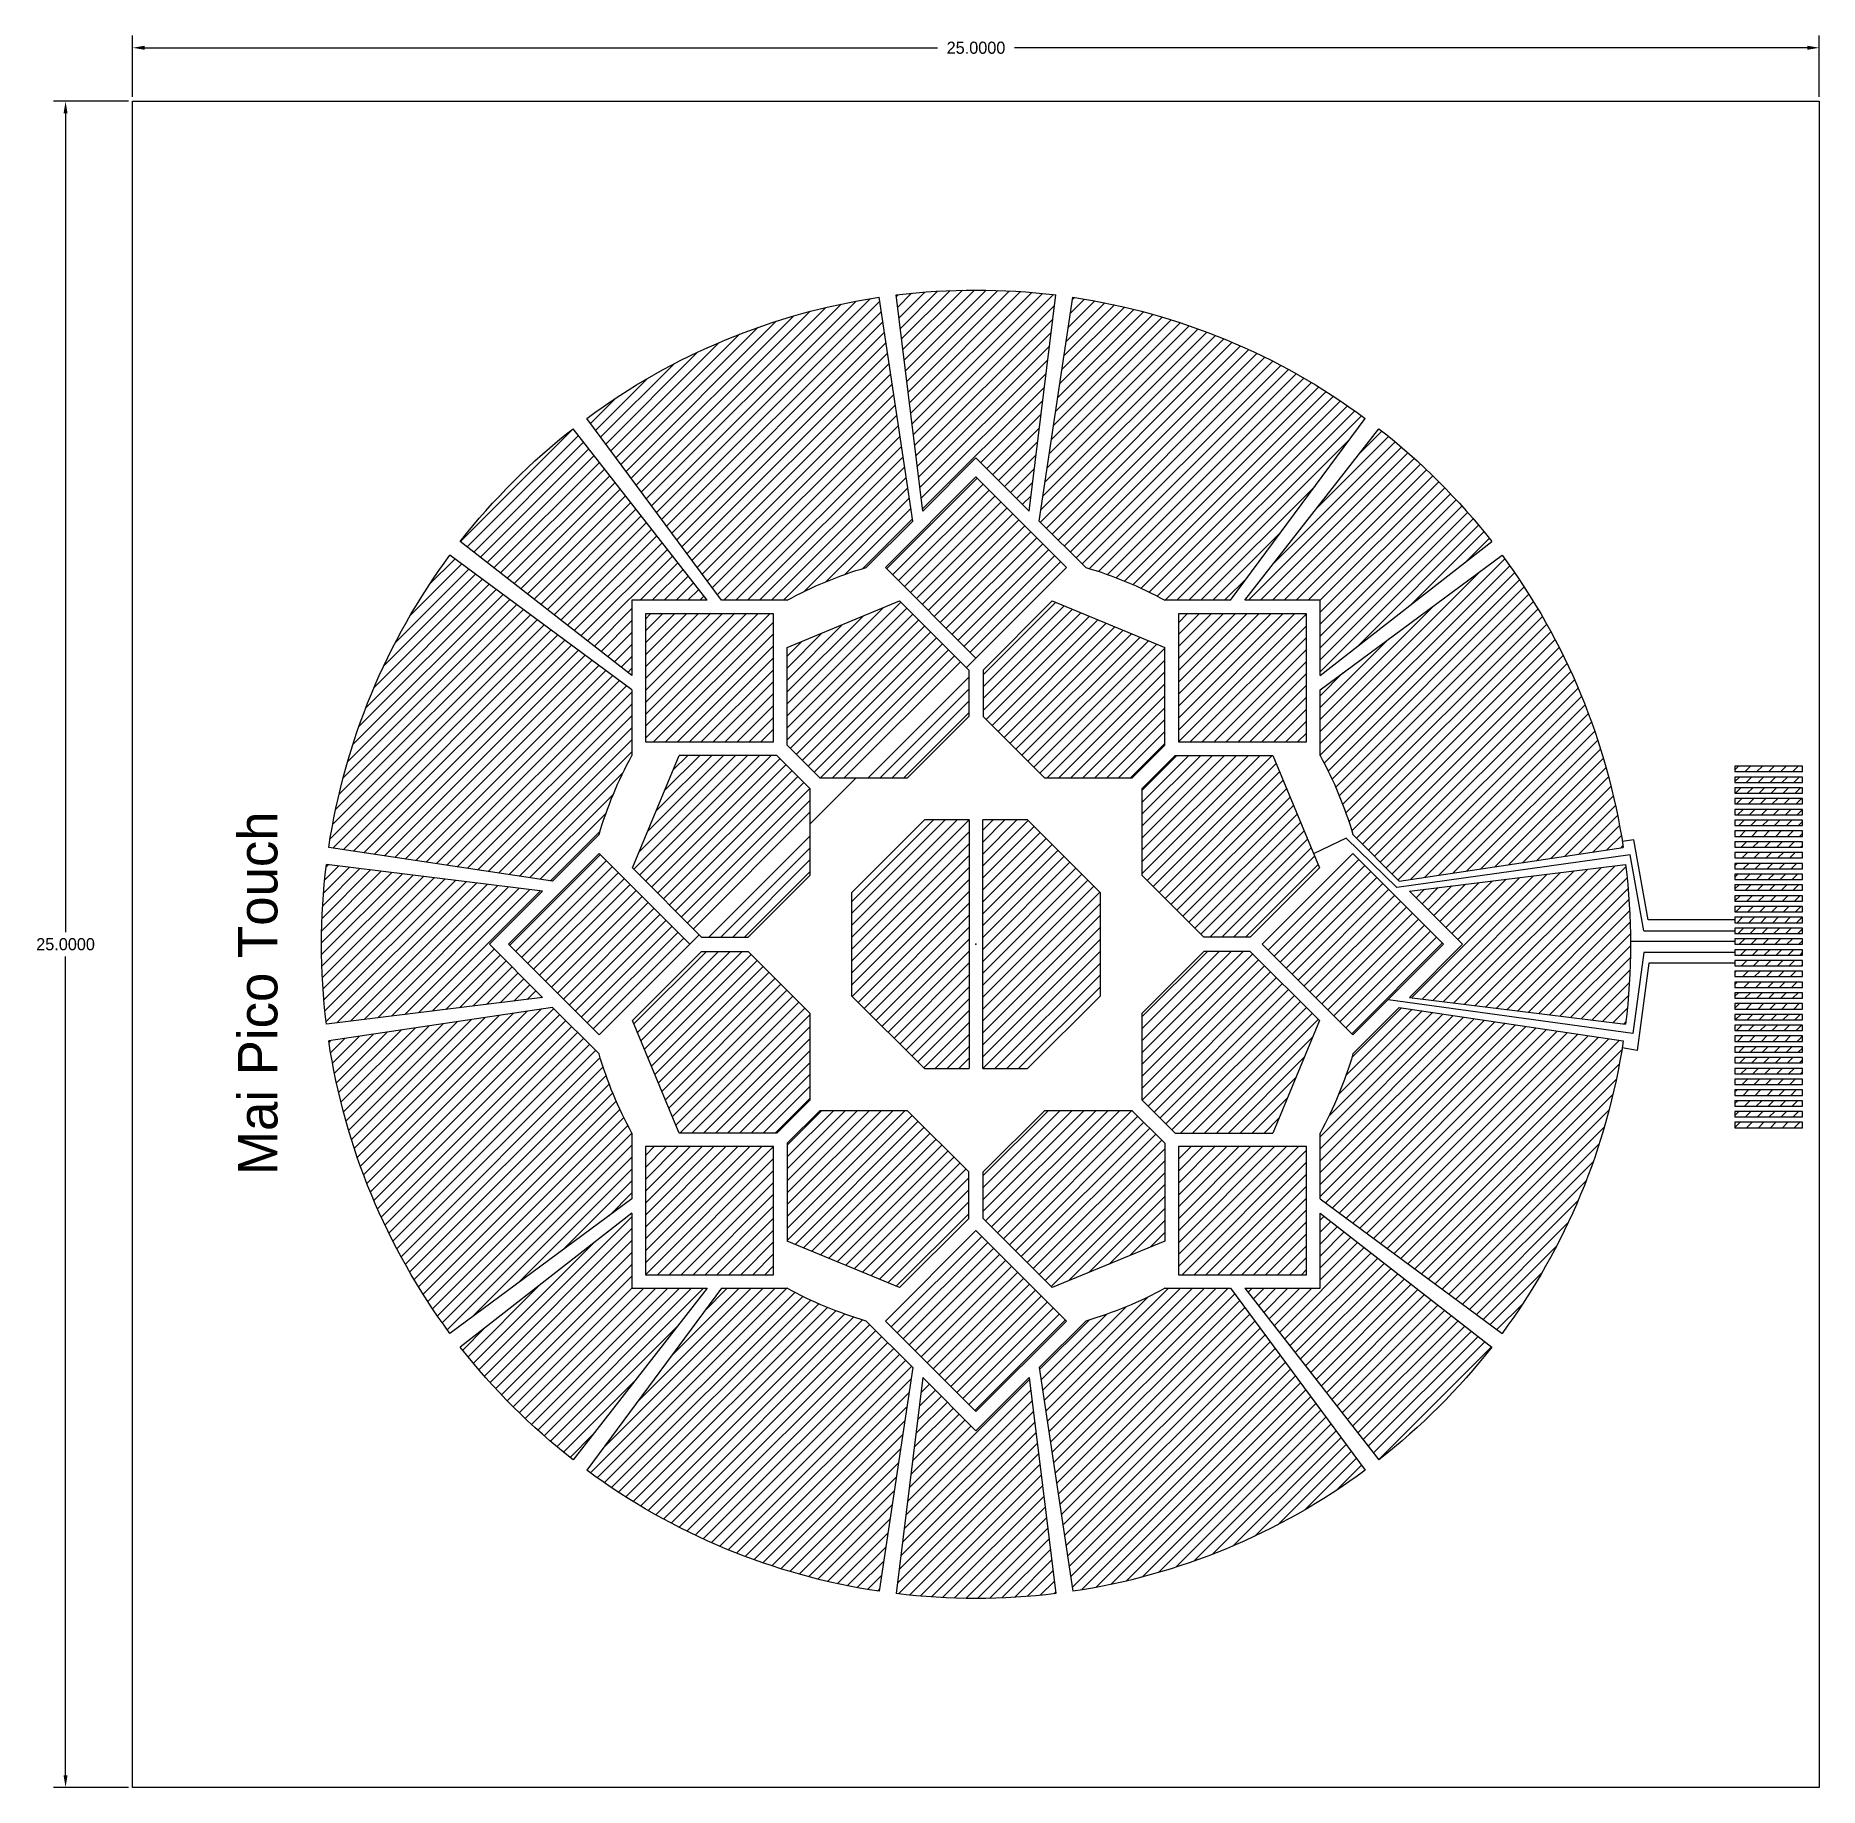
# Model space of a CAD drawing. Header units: millimetres. Extents: x -13.9 to 12.5, y -12.5 to 13.5.
import ezdxf

# ---------------------------------------------------------------- set-up
doc = ezdxf.new("R2010")
doc.units = ezdxf.units.MM
doc.header["$MEASUREMENT"] = 0
doc.layers.add('maimai_touch v9_Sketch1', color=7, linetype='Continuous')
doc.dimstyles.get("Standard").update_dxf_attribs({"dimtxt": 0.18, "dimasz": 0.18, "dimexe": 0.18, "dimexo": 0.0625, "dimgap": 0.09, "dimtad": 0, "dimtih": 1, "dimtoh": 1, "dimdec": 4, "dimzin": 0, "dimdsep": 46, "dimtxsty": 'Standard', "dimcen": 0.09, "dimadec": 0, "dimazin": 0, "dimtfac": 1, "dimtdec": 4, "dimtofl": 0, "dimtmove": 0, "dimatfit": 3, "dimfxl": 1, "dimtolj": 1, "dimtzin": 0, "dimarcsym": 0})

# ---------------------------------------------------------------- blocks, each defined once
blk = doc.blocks.new('*D2')
at = {"color": 0, "lineweight": -2, "transparency": 16777216}
for p, q in [((-12.5, 12.5625), (-12.5, 13.47181549682607)), ((-12.32, 13.29181549682608), (-0.5700000000000001, 13.29181549682608)), ((12.32, 13.29181549682608), (0.5700000000000001, 13.29181549682608)), ((12.5, 12.5625), (12.5, 13.47181549682607))]:
    blk.add_line(p, q, dxfattribs=at)
at = {"color": 0, "transparency": 16777216}
for points in [[(-12.32, 13.32181549682607), (-12.32, 13.26181549682608), (-12.5, 13.29181549682608)], [(12.32, 13.32181549682607), (12.32, 13.26181549682608), (12.5, 13.29181549682608)]]:
    blk.add_solid(points, dxfattribs=at)
at = {"layer": 'Defpoints', "color": 0, "transparency": 16777216}
for p in [(12.5, 13.29181549682608), (-12.5, 12.5), (12.5, 12.5)]:
    blk.add_point(p, dxfattribs=at)
at = {"color": 0, "transparency": 16777216, "insert": (0, 13.29181549682608), "char_height": 0.18, "attachment_point": 5}
blk.add_mtext('\\A1;25.0000', dxfattribs=at)
blk = doc.blocks.new('*D3')
at = {"color": 0, "lineweight": -2, "transparency": 16777216}
for p, q in [((-12.56250000000001, 12.50000000000001), (-13.67456542090959, 12.50000000000001)), ((-13.49456542090959, 12.32000000000001), (-13.49456542090958, 0.1800000000000006)), ((-13.49456542090958, -12.32000000000001), (-13.49456542090958, -0.1799999999999995)), ((-12.56250000000001, -12.50000000000001), (-13.67456542090958, -12.50000000000001))]:
    blk.add_line(p, q, dxfattribs=at)
at = {"color": 0, "transparency": 16777216}
for points in [[(-13.52456542090959, 12.32000000000001), (-13.46456542090959, 12.32000000000001), (-13.49456542090959, 12.50000000000001)], [(-13.52456542090958, -12.32000000000001), (-13.46456542090958, -12.32000000000001), (-13.49456542090958, -12.50000000000001)]]:
    blk.add_solid(points, dxfattribs=at)
at = {"layer": 'Defpoints', "color": 0, "transparency": 16777216}
for p in [(-12.50000000000001, 12.50000000000001), (-13.49456542090958, -12.50000000000001), (-12.50000000000001, -12.50000000000001)]:
    blk.add_point(p, dxfattribs=at)
at = {"color": 0, "transparency": 16777216, "insert": (-13.49456542090958, 4.379017496230574e-15), "char_height": 0.18, "attachment_point": 5}
blk.add_mtext('\\A1;25.0000', dxfattribs=at)

msp = doc.modelspace()

# ---------------------------------------------------------------- hatches: boundary and pattern name
h = msp.add_hatch()
h.set_pattern_fill('ANSI31', color=256)
h.set_pattern_definition([(45, (0, 0), (-0.08838834764831845, 0.08838834764831845), [])])
h.paths.add_polyline_path([(7.797411547987009, 5.769781031488007), (5.10000007599592, 3.773801538879308), (5.100000075995921, 2.800000041723253, -0.05475016649510269), (5.586143654613752, 1.626345620963492), (6.274725296782413, 0.9377639787948346), (9.59345387461059, 1.433751287957222, 0.1227845609029045)])
h.paths.add_polyline_path([(6.423751738959799, 0.7887375366174492), (7.212489275577248, 4.440892098500626e-16), (6.4237517389598, -0.7887375366174476), (9.627697670920824, -1.182132631029931, 0.06116262015048433), (9.627697670920822, 1.182132631029932)])
h.paths.add_polyline_path([(6.274725296782411, -0.9377639787948344), (5.586143654613755, -1.626345620963489, -0.05475016649510281), (5.100000075995923, -2.800000041723252), (5.100000075995923, -3.773801538879308), (7.797411547987008, -5.769781031488009, 0.1227845609029046), (9.593453874610596, -1.433751287957223)])
h.paths.add_polyline_path([(5.971916310658886, -7.6437043099852, 0.06116262015048431), (7.643704309985201, -5.97191631065888), (5.100000075995923, -3.984556754558778), (5.100000075995923, -5.10000007599592), (3.984556754558784, -5.100000075995922)])
h.paths.add_polyline_path([(3.77380153887931, -5.100000075995919), (2.800000041723253, -5.10000007599592, -0.05475016649510254), (1.626345620963496, -5.586143654613752), (0.9377639787948366, -6.274725296782412), (1.433751287957225, -9.593453874610594, 0.1227845609029046), (5.76978103148801, -7.797411547987009)])
h.paths.add_polyline_path([(1.182132631029934, -9.627697670920824), (0.7887375366174494, -6.423751738959801), (1.77635683940025e-15, -7.212489275577248), (-0.788737536617445, -6.423751738959803), (-1.182132631029928, -9.627697670920822, 0.06116262015048437)])
h.paths.add_polyline_path([(-1.433751287957225, -9.593453874610596), (-0.937763978794834, -6.27472529678241), (-1.626345620963495, -5.586143654613753, -0.05475016649510251), (-2.800000041723251, -5.100000075995922), (-3.773801538879312, -5.100000075995922), (-5.769781031488009, -7.797411547987005, 0.1227845609029045)])
h.paths.add_polyline_path([(-5.971916310658887, -7.643704309985205), (-3.984556754558783, -5.100000075995923), (-5.10000007599592, -5.100000075995921), (-5.100000075995922, -3.984556754558784), (-7.643704309985202, -5.971916310658884, 0.06116262015048433)])
h.paths.add_polyline_path([(-7.797411547987009, -5.769781031488009), (-5.100000075995922, -3.773801538879307), (-5.100000075995922, -2.800000041723251, -0.05475016649510234), (-5.58614365461375, -1.626345620963498), (-6.274725296782414, -0.9377639787948344), (-9.593453874610589, -1.433751287957223, 0.1227845609029045)])
h.paths.add_polyline_path([(-9.62769767092082, 1.182132631029931, 0.06116262015048438), (-9.62769767092082, -1.182132631029931), (-6.423751738959796, -0.788737536617448), (-7.21248927557725, 8.881784197001252e-16), (-6.423751738959801, 0.7887375366174478)])
h.paths.add_polyline_path([(-6.274725296782416, 0.9377639787948373), (-5.586143654613752, 1.626345620963501, -0.05475016649510228), (-5.100000075995922, 2.800000041723253), (-5.100000075995924, 3.773801538879313), (-7.797411547987007, 5.76978103148801, 0.1227845609029045), (-9.593453874610596, 1.433751287957227)])
h.paths.add_polyline_path([(-5.100000075995922, 3.984556754558783), (-5.100000075995922, 5.100000075995924), (-3.984556754558783, 5.100000075995924), (-5.971916310658886, 7.643704309985204, 0.06116262015048426), (-7.643704309985203, 5.971916310658887)])
h.paths.add_polyline_path([(-1.626345620963493, 5.586143654613756), (-0.9377639787948358, 6.274725296782413), (-1.433751287957223, 9.59345387461059, 0.1227845609029045), (-5.769781031488007, 7.797411547987007), (-3.77380153887931, 5.10000007599592), (-2.800000041723251, 5.100000075995922, -0.05475016649510264)])
h.paths.add_polyline_path([(1.182132631029928, 9.627697670920824, 0.0611626201504843), (-1.182132631029933, 9.627697670920824), (-0.788737536617452, 6.423751738959799), (-8.881784197001252e-16, 7.21248927557725), (0.788737536617445, 6.423751738959801)])
h.paths.add_polyline_path([(0.9377639787948349, 6.274725296782412), (1.626345620963496, 5.586143654613752, -0.05475016649510237), (2.80000004172325, 5.100000075995922), (3.77380153887931, 5.100000075995923), (5.769781031488008, 7.797411547987007, 0.1227845609029045), (1.433751287957223, 9.59345387461059)])
h.paths.add_polyline_path([(7.643704309985202, 5.971916310658887, 0.06116262015048431), (5.971916310658883, 7.643704309985203), (3.98455675455878, 5.100000075995923), (5.100000075995921, 5.100000075995923), (5.100000075995921, 3.984556754558783)])
h.paths.add_polyline_path([(2.999999999999999, 4.90000007301569), (2.999999999999999, 3), (4.900000073015689, 3), (4.900000073015689, 4.900000073015691)])
h.paths.add_polyline_path([(1.020066801759477, 2.462659107334274), (2.312074754303697, 2.462659107334274), (2.800000041723251, 2.95058439475383), (2.800000041723251, 4.400000065565109), (1.131370866757215, 5.09116890040747), (0.1064792171685065, 4.066277250818763), (0.1064792171685065, 3.376246691925243)])
h.paths.add_polyline_path([(1.34350293588433, 5.586143623003617), (-8.881784197001252e-16, 6.929646558887944), (-1.343502935884331, 5.586143623003615), (8.881784197001252e-16, 4.242640687119286)])
h.paths.add_polyline_path([(-4.900000073015692, 4.90000007301569), (-4.90000007301569, 3.000000000000002), (-3, 3.000000000000002), (-3, 4.90000007301569)])
h.paths.add_polyline_path([(-4.400000065565109, 2.800000041723252), (-5.091168900407471, 1.131370866757217), (-4.066277250818763, 0.1064792171685092), (-3.376246691925241, 0.1064792171685092), (-2.462659107334273, 1.020066801759478), (-2.462659107334277, 2.312074754303697), (-2.950584394753831, 2.800000041723251)])
h.paths.add_polyline_path([(-2.80000004172325, 4.400000065565112), (-2.800000041723253, 2.950584394753824), (-2.312074754303701, 2.462659107334274), (-1.020066801759475, 2.462659107334275), (-0.1064792171685109, 3.376246691925238), (-0.1064792171685118, 4.06627725081877), (-1.131370866757214, 5.091168900407469)])
h.paths.add_polyline_path([(-0.1000000014901197, 1.84329918248314), (-0.7635195208957537, 1.84329918248314), (-1.84329918248314, 0.7635195208957546), (-1.84329918248314, -0.7635195208957541), (-0.7635195208957537, -1.843299182483141), (-0.1000000014901152, -1.843299182483141)])
h.paths.add_polyline_path([(1.843299182483139, 0.7635195208957577), (0.7635195208957546, 1.843299182483141), (0.1000000014901152, 1.84329918248314), (0.100000001490117, -1.843299182483141), (0.7635195208957555, -1.843299182483141), (1.843299182483141, -0.7635195208957541)])
h.paths.add_polyline_path([(3.376246691925239, 0.1064792171685118), (4.066277250818766, 0.1064792171685127), (5.091168900407469, 1.131370866757216), (4.400000065565108, 2.800000041723252), (2.950584394753826, 2.800000041723252), (2.462659107334273, 2.3120747543037), (2.462659107334273, 1.020066801759475)])
h.paths.add_polyline_path([(5.586143623003617, 1.343502935884331), (4.242640687119286, 4.440892098500626e-16), (5.586143623003614, -1.34350293588433), (6.929646558887945, 1.77635683940025e-15)])
h.paths.add_polyline_path([(2.462659107334275, -2.312074754303694), (2.95058439475383, -2.80000004172325), (4.400000065565108, -2.800000041723251), (5.091168900407468, -1.131370866757215), (4.066277250818761, -0.1064792171685078), (3.376246691925243, -0.1064792171685069), (2.462659107334273, -1.020066801759477)])
h.paths.add_polyline_path([(3.000000000000001, -2.999999999999999), (3.000000000000001, -4.900000073015688), (4.900000073015691, -4.900000073015688), (4.90000007301569, -2.999999999999998)])
h.paths.add_polyline_path([(1.131370866757215, -5.09116890040747), (2.800000041723251, -4.400000065565109), (2.800000041723251, -2.950584394753822), (2.312074754303703, -2.462659107334273), (1.020066801759477, -2.462659107334273), (0.1064792171685092, -3.37624669192524), (0.1064792171685127, -4.066277250818764)])
h.paths.add_polyline_path([(8.881784197001252e-16, -4.242640687119285), (-1.343502935884329, -5.586143623003617), (8.881784197001252e-16, -6.929646558887947), (1.343502935884332, -5.586143623003615)])
h.paths.add_polyline_path([(-1.131370866757214, -5.091168900407469), (-0.1064792171685092, -4.066277250818765), (-0.1064792171685092, -3.376246691925243), (-1.020066801759478, -2.462659107334273), (-2.312074754303698, -2.462659107334273), (-2.800000041723251, -2.950584394753829), (-2.80000004172325, -4.400000065565109)])
h.paths.add_polyline_path([(-4.90000007301569, -3), (-4.90000007301569, -4.90000007301569), (-3, -4.90000007301569), (-3, -3)])
h.paths.add_polyline_path([(-3.376246691925239, -0.1064792171685105), (-4.066277250818763, -0.1064792171685105), (-5.091168900407469, -1.131370866757216), (-4.400000065565111, -2.800000041723252), (-2.950584394753825, -2.800000041723251), (-2.462659107334277, -2.312074754303699), (-2.462659107334275, -1.020066801759476)])
h.paths.add_polyline_path([(-4.242640687119284, 2.220446049250313e-15), (-5.586143623003617, 1.34350293588433), (-6.929646558887947, -8.881784197001252e-16), (-5.586143623003615, -1.343502935884331)])
h.paths.add_polyline_path([(11.2499997485429, 2.640000000000001), (11.2499997485429, 2.56), (12.2499997485429, 2.56), (12.2499997485429, 2.640000000000001)])
h.paths.add_polyline_path([(11.2499997485429, 2.48), (11.2499997485429, 2.4), (12.2499997485429, 2.4), (12.2499997485429, 2.48)])
h.paths.add_polyline_path([(11.2499997485429, 2.32), (11.2499997485429, 2.24), (12.2499997485429, 2.24), (12.2499997485429, 2.32)])
h.paths.add_polyline_path([(11.2499997485429, 2.160000000000001), (11.2499997485429, 2.080000000000001), (12.2499997485429, 2.080000000000001), (12.2499997485429, 2.160000000000001)])
h.paths.add_polyline_path([(12.2499997485429, 1.920000000000001), (12.2499997485429, 2), (11.2499997485429, 2), (11.2499997485429, 1.92)])
h.paths.add_polyline_path([(11.2499997485429, 1.84), (11.2499997485429, 1.76), (12.2499997485429, 1.76), (12.2499997485429, 1.84)])
h.paths.add_polyline_path([(12.2499997485429, 1.68), (11.2499997485429, 1.68), (11.2499997485429, 1.6), (12.2499997485429, 1.6)])
h.paths.add_polyline_path([(12.2499997485429, 1.44), (12.2499997485429, 1.52), (11.2499997485429, 1.52), (11.2499997485429, 1.44)])
h.paths.add_polyline_path([(11.2499997485429, 1.36), (11.2499997485429, 1.28), (12.2499997485429, 1.28), (12.2499997485429, 1.36)])
h.paths.add_polyline_path([(11.2499997485429, 1.2), (11.2499997485429, 1.12), (12.2499997485429, 1.12), (12.2499997485429, 1.2)])
h.paths.add_polyline_path([(12.2499997485429, 1.04), (11.2499997485429, 1.04), (11.2499997485429, 0.9600000000000002), (12.2499997485429, 0.9600000000000002)])
h.paths.add_polyline_path([(12.2499997485429, 0.8), (12.2499997485429, 0.8800000000000003), (11.2499997485429, 0.8800000000000003), (11.2499997485429, 0.8000000000000003)])
h.paths.add_polyline_path([(12.2499997485429, 0.6399999999999997), (12.2499997485429, 0.7200000000000002), (11.2499997485429, 0.7200000000000002), (11.2499997485429, 0.6400000000000001)])
h.paths.add_polyline_path([(11.2499997485429, 0.56), (11.2499997485429, 0.48), (12.2499997485429, 0.4799999999999995), (12.2499997485429, 0.56)])
h.paths.add_polyline_path([(12.2499997485429, 0.3200000000000003), (12.2499997485429, 0.4000000000000004), (11.2499997485429, 0.4000000000000004), (11.2499997485429, 0.3200000000000003)])
h.paths.add_polyline_path([(12.2499997485429, 0.1600000000000001), (12.2499997485429, 0.2400000000000002), (11.2499997485429, 0.2400000000000002), (11.2499997485429, 0.1600000000000001)])
h.paths.add_polyline_path([(12.2499997485429, 4.440892098500626e-16), (12.2499997485429, 0.08000000000000007), (11.2499997485429, 0.08000000000000007), (11.2499997485429, 0)])
h.paths.add_polyline_path([(12.2499997485429, -0.1600000000000006), (12.2499997485429, -0.08000000000000007), (11.2499997485429, -0.08000000000000007), (11.2499997485429, -0.1600000000000001)])
h.paths.add_polyline_path([(12.2499997485429, -0.3199999999999998), (12.2499997485429, -0.2400000000000002), (11.2499997485429, -0.2400000000000002), (11.2499997485429, -0.3200000000000003)])
h.paths.add_polyline_path([(12.2499997485429, -0.48), (12.2499997485429, -0.3999999999999999), (11.2499997485429, -0.3999999999999999), (11.2499997485429, -0.48)])
h.paths.add_polyline_path([(11.2499997485429, -0.56), (11.2499997485429, -0.6400000000000001), (12.2499997485429, -0.6400000000000001), (12.2499997485429, -0.56)])
h.paths.add_polyline_path([(11.2499997485429, -0.7200000000000006), (11.2499997485429, -0.7999999999999998), (12.2499997485429, -0.8000000000000007), (12.2499997485429, -0.7200000000000006)])
h.paths.add_polyline_path([(12.2499997485429, -0.9599999999999995), (12.2499997485429, -0.8799999999999999), (11.2499997485429, -0.8799999999999999), (11.2499997485429, -0.96)])
h.paths.add_polyline_path([(12.2499997485429, -1.04), (11.2499997485429, -1.04), (11.2499997485429, -1.12), (12.2499997485429, -1.12)])
h.paths.add_polyline_path([(12.2499997485429, -1.28), (12.2499997485429, -1.200000000000001), (11.2499997485429, -1.200000000000001), (11.2499997485429, -1.28)])
h.paths.add_polyline_path([(12.2499997485429, -1.44), (12.2499997485429, -1.36), (11.2499997485429, -1.36), (11.2499997485429, -1.44)])
h.paths.add_polyline_path([(12.2499997485429, -1.52), (11.2499997485429, -1.52), (11.2499997485429, -1.600000000000001), (12.2499997485429, -1.600000000000001)])
h.paths.add_polyline_path([(11.2499997485429, -1.68), (11.2499997485429, -1.76), (12.2499997485429, -1.76), (12.2499997485429, -1.68)])
h.paths.add_polyline_path([(11.2499997485429, -1.84), (11.2499997485429, -1.92), (12.2499997485429, -1.92), (12.2499997485429, -1.84)])
h.paths.add_polyline_path([(12.2499997485429, -2.08), (12.2499997485429, -2), (11.2499997485429, -2), (11.2499997485429, -2.08)])
h.paths.add_polyline_path([(12.2499997485429, -2.24), (12.2499997485429, -2.16), (11.2499997485429, -2.16), (11.2499997485429, -2.24)])
h.paths.add_polyline_path([(12.2499997485429, -2.4), (12.2499997485429, -2.32), (11.2499997485429, -2.32), (11.2499997485429, -2.4)])
h.paths.add_polyline_path([(12.2499997485429, -2.48), (11.2499997485429, -2.48), (11.2499997485429, -2.56), (12.2499997485429, -2.56)])
h.paths.add_polyline_path([(12.2499997485429, -2.720000000000001), (12.2499997485429, -2.640000000000001), (11.2499997485429, -2.640000000000001), (11.2499997485429, -2.720000000000001)])

# ---------------------------------------------------------------- linework, layer by layer
msp.add_lwpolyline([(-12.5, 12.5), (12.5, 12.5), (12.5, -12.5), (-12.5, -12.5)], close=True)
for points in [[(9.69795353337199, 1.325294936658011), (6.239517122638517, 0.8399736640853916), (5.488990374685727, 1.575359004691563), (5.003787233661873, 1.3423288717172)], [(11.2499997485429, 0.3600000000000001), (9.964977746980367, 0.3600000000000003), (9.750869451414474, 1.546670817238009), (9.579599389885058, 1.523573276647312)], [(9.900000147521496, 0.2000000000000001), (11.2499997485429, 0.2000000000000001)], [(11.2499997485429, -0.28), (9.972393932242994, -0.2799999999999999), (9.802003292052177, -1.573962913006199), (9.57731255159022, -1.537883054446089)]]:
    msp.add_lwpolyline(points)
at = {"layer": 'maimai_touch v9_Sketch1'}
for p, q in [((-0.9377639787948362, 6.274725296782414), (-1.433751287957225, 9.5934538746106)), ((-0.7887375366174503, 6.423751738959799), (-1.182132631029933, 9.627697670920826)), ((0.7887375366174467, 6.423751738959801), (1.182132631029929, 9.627697670920828)), ((0.937763978794835, 6.274725296782411), (1.433751287957224, 9.593453874610592)), ((-3.77380153887931, 5.10000007599592), (-5.76978103148801, 7.797411547987008)), ((3.773801538879311, 5.100000075995923), (5.769781031488012, 7.797411547987013)), ((-3.984556754558782, 5.100000075995924), (-5.971916310658886, 7.643704309985208)), ((3.98455675455878, 5.100000075995923), (5.971916310658885, 7.643704309985205)), ((-1.332267629550188e-15, 7.21248927557725), (-0.7887375366174503, 6.423751738959799)), ((0.7887375366174467, 6.423751738959801), (-1.332267629550188e-15, 7.21248927557725)), ((-7.632783294297951e-16, 6.929646558887944), (-1.343502935884331, 5.586143623003615)), ((1.34350293588433, 5.586143623003617), (-6.661338147750939e-16, 6.929646558887944)), ((-0.9377639787948362, 6.274725296782414), (-1.626345620963498, 5.586143654613752)), ((1.626345620963495, 5.586143654613752), (0.937763978794835, 6.274725296782411)), ((-5.100000075995922, 3.984556754558783), (-7.643704309985205, 5.971916310658888)), ((5.100000075995921, 3.984556754558783), (7.643704309985204, 5.971916310658888)), ((-5.100000075995922, 3.773801538879313), (-7.797411547987013, 5.769781031488016)), ((-1.343502935884331, 5.586143623003615), (-4.440892098500626e-16, 4.242640687119286)), ((-4.440892098500626e-16, 4.242640687119286), (1.34350293588433, 5.586143623003617)), ((5.10000007599592, 3.773801538879308), (7.797411547987008, 5.769781031488008)), ((-5.100000075995922, 5.100000075995924), (-5.100000075995922, 3.984556754558783)), ((-3.984556754558782, 5.100000075995924), (-5.100000075995922, 5.100000075995924)), ((-2.800000041723253, 5.100000075995922), (-3.77380153887931, 5.10000007599592)), ((-2.800000041723251, 4.400000065565111), (-1.131370866757214, 5.09116890040747)), ((-0.1064792171685094, 4.066277250818765), (-1.131370866757214, 5.09116890040747)), ((0.1064792171685085, 4.066277250818763), (1.131370866757215, 5.09116890040747)), ((1.131370866757215, 5.09116890040747), (2.800000041723251, 4.400000065565109)), ((3.773801538879311, 5.100000075995923), (2.800000041723251, 5.100000075995922)), ((5.100000075995921, 5.100000075995923), (3.98455675455878, 5.100000075995923)), ((5.100000075995921, 3.984556754558783), (5.100000075995921, 5.100000075995923)), ((-4.90000007301569, 4.90000007301569), (-4.90000007301569, 3.000000000000002)), ((-3, 4.90000007301569), (-4.90000007301569, 4.90000007301569)), ((-3, 3.000000000000002), (-3, 4.90000007301569)), ((3, 4.90000007301569), (3, 3)), ((4.900000073015689, 4.900000073015691), (3, 4.90000007301569)), ((4.900000073015689, 3), (4.900000073015689, 4.900000073015691)), ((-2.800000041723251, 2.950584394753828), (-2.800000041723251, 4.400000065565111)), ((2.800000041723251, 2.950584394753829), (2.800000041723251, 4.400000065565109)), ((-0.1064792171685117, 4.066277250818764), (-0.1064792171685116, 3.376246691925239)), ((0.1064792171685076, 4.066277250818763), (0.1064792171685076, 3.376246691925242)), ((-5.100000075995922, 3.773801538879313), (-5.100000075995922, 2.800000041723253)), ((5.100000075995921, 2.800000041723252), (5.10000007599592, 3.773801538879308)), ((-0.1064792171685116, 3.376246691925239), (-1.020066801759475, 2.462659107334275)), ((1.020066801759476, 2.462659107334274), (0.1064792171685076, 3.376246691925242)), ((-4.90000007301569, 3.000000000000002), (-3, 3.000000000000002)), ((-2.800000041723253, 2.950584394753826), (-2.312074754303701, 2.462659107334274)), ((2.80000004172325, 2.950584394753829), (2.312074754303695, 2.462659107334274)), ((3, 3), (4.900000073015689, 3)), ((-5.091168900407469, 1.131370866757216), (-4.400000065565108, 2.800000041723252)), ((-2.950584394753828, 2.800000041723251), (-4.400000065565108, 2.800000041723252)), ((-2.95058439475383, 2.80000004172325), (-2.462659107334275, 2.312074754303695)), ((2.950584394753826, 2.800000041723252), (2.462659107334274, 2.3120747543037)), ((2.950584394753827, 2.800000041723252), (4.400000065565109, 2.800000041723252)), ((4.400000065565109, 2.800000041723252), (5.091168900407469, 1.131370866757216)), ((-1.020066801759475, 2.462659107334275), (-2.312074754303701, 2.462659107334274)), ((2.312074754303695, 2.462659107334274), (1.020066801759476, 2.462659107334274)), ((11.2499997485429, 2.640000000000001), (11.2499997485429, 2.56)), ((12.2499997485429, 2.640000000000001), (11.2499997485429, 2.640000000000001)), ((11.2499997485429, 2.56), (12.2499997485429, 2.56)), ((11.2499997485429, 2.48), (11.2499997485429, 2.4)), ((12.2499997485429, 2.48), (11.2499997485429, 2.48)), ((11.2499997485429, 2.4), (12.2499997485429, 2.4)), ((12.2499997485429, 2.56), (12.2499997485429, 2.640000000000001)), ((12.2499997485429, 2.4), (12.2499997485429, 2.48)), ((-2.462659107334275, 2.312074754303695), (-2.462659107334273, 1.020066801759477)), ((2.462659107334274, 1.020066801759475), (2.462659107334274, 2.3120747543037)), ((12.2499997485429, 2.32), (11.2499997485429, 2.32)), ((11.2499997485429, 2.32), (11.2499997485429, 2.24)), ((11.2499997485429, 2.24), (12.2499997485429, 2.24)), ((12.2499997485429, 2.160000000000001), (11.2499997485429, 2.160000000000001)), ((11.2499997485429, 2.160000000000001), (11.2499997485429, 2.080000000000001)), ((12.2499997485429, 2.24), (12.2499997485429, 2.32)), ((12.2499997485429, 2.080000000000001), (12.2499997485429, 2.160000000000001)), ((11.2499997485429, 2.080000000000001), (12.2499997485429, 2.080000000000001)), ((12.2499997485429, 2), (11.2499997485429, 2)), ((11.2499997485429, 2), (11.2499997485429, 1.92)), ((11.2499997485429, 1.92), (12.2499997485429, 1.92)), ((12.2499997485429, 1.92), (12.2499997485429, 2)), ((-5.586143654613752, 1.626345620963498), (-6.274725296782413, 0.9377639787948374)), ((-0.7635195208957564, 1.84329918248314), (-1.843299182483141, 0.763519520895755)), ((-0.1000000014901188, 1.84329918248314), (-0.7635195208957564, 1.84329918248314)), ((-0.1000000014901188, 1.84329918248314), (-0.1000000014901169, -1.843299182483141)), ((0.7635195208957546, 1.843299182483141), (0.1000000014901146, 1.84329918248314)), ((0.1000000014901165, -1.843299182483141), (0.1000000014901145, 1.84329918248314)), ((1.84329918248314, 0.7635195208957566), (0.7635195208957546, 1.843299182483141)), ((6.274725296782413, 0.9377639787948349), (5.586143654613751, 1.626345620963497)), ((12.2499997485429, 1.84), (11.2499997485429, 1.84)), ((11.2499997485429, 1.84), (11.2499997485429, 1.76)), ((11.2499997485429, 1.76), (12.2499997485429, 1.76)), ((11.2499997485429, 1.68), (11.2499997485429, 1.6)), ((12.2499997485429, 1.68), (11.2499997485429, 1.68)), ((11.2499997485429, 1.6), (12.2499997485429, 1.6)), ((12.2499997485429, 1.76), (12.2499997485429, 1.84)), ((12.2499997485429, 1.6), (12.2499997485429, 1.68)), ((-6.274725296782413, 0.9377639787948374), (-9.593453874610594, 1.433751287957227)), ((-5.586143623003615, 1.34350293588433), (-6.929646558887945, 0)), ((-4.242640687119286, 4.440892098500626e-16), (-5.586143623003615, 1.34350293588433)), ((5.586143623003617, 1.343502935884332), (4.242640687119285, 0)), ((6.929646558887945, 1.540434446667405e-15), (5.586143623003617, 1.343502935884332)), ((6.274725296782413, 0.9377639787948349), (9.593453874610598, 1.433751287957223)), ((9.900000147521496, 0.2000000000000001), (9.69795353337199, 1.325294936658011)), ((11.2499997485429, 1.52), (11.2499997485429, 1.44)), ((12.2499997485429, 1.52), (11.2499997485429, 1.52)), ((11.2499997485429, 1.44), (12.2499997485429, 1.44)), ((11.2499997485429, 1.36), (11.2499997485429, 1.28)), ((12.2499997485429, 1.36), (11.2499997485429, 1.36)), ((12.2499997485429, 1.44), (12.2499997485429, 1.52)), ((12.2499997485429, 1.28), (12.2499997485429, 1.36)), ((-6.423751738959801, 0.788737536617448), (-9.627697670920826, 1.182132631029932)), ((-6.423751738959801, 0.788737536617448), (-9.625131787027856, 1.181817580102803)), ((-4.066277250818763, 0.1064792171685094), (-5.091168900407469, 1.131370866757216)), ((4.066277250818764, 0.1064792171685108), (5.091168900407469, 1.131370866757216)), ((6.423751738959799, 0.7887375366174489), (9.627697670920824, 1.182132631029932)), ((11.2499997485429, 1.28), (12.2499997485429, 1.28)), ((12.2499997485429, 1.2), (11.2499997485429, 1.2)), ((11.2499997485429, 1.2), (11.2499997485429, 1.12)), ((11.2499997485429, 1.12), (12.2499997485429, 1.12)), ((12.2499997485429, 1.12), (12.2499997485429, 1.2)), ((-2.462659107334273, 1.020066801759477), (-3.376246691925243, 0.1064792171685088)), ((3.376246691925239, 0.1064792171685119), (2.462659107334274, 1.020066801759475)), ((12.2499997485429, 1.04), (11.2499997485429, 1.04)), ((11.2499997485429, 1.04), (11.2499997485429, 0.9600000000000002)), ((11.2499997485429, 0.9600000000000002), (12.2499997485429, 0.9600000000000002)), ((12.2499997485429, 0.8800000000000002), (11.2499997485429, 0.8800000000000002)), ((11.2499997485429, 0.8800000000000002), (11.2499997485429, 0.8000000000000002)), ((11.2499997485429, 0.8000000000000002), (12.2499997485429, 0.8000000000000002)), ((12.2499997485429, 0.9600000000000002), (12.2499997485429, 1.04)), ((12.2499997485429, 0.8000000000000002), (12.2499997485429, 0.8800000000000002)), ((-6.423751738959801, 0.788737536617448), (-7.212489275577248, 4.440892098500626e-16)), ((-1.843299182483141, 0.763519520895755), (-1.84329918248314, -0.7635195208957559)), ((1.84329918248314, -0.7635195208957553), (1.84329918248314, 0.7635195208957566)), ((7.212489275577248, 0), (6.423751738959799, 0.7887375366174489)), ((11.2499997485429, 0.7200000000000002), (11.2499997485429, 0.6400000000000001)), ((12.2499997485429, 0.7200000000000002), (11.2499997485429, 0.7200000000000002)), ((11.2499997485429, 0.6400000000000001), (12.2499997485429, 0.6400000000000001)), ((11.2499997485429, 0.5600000000000002), (11.2499997485429, 0.4800000000000001)), ((12.2499997485429, 0.5600000000000002), (11.2499997485429, 0.5600000000000002)), ((12.2499997485429, 0.6400000000000001), (12.2499997485429, 0.7200000000000002)), ((12.2499997485429, 0.4800000000000001), (12.2499997485429, 0.5600000000000002)), ((11.2499997485429, 0.4800000000000001), (12.2499997485429, 0.4800000000000001)), ((11.2499997485429, 0.4000000000000001), (11.2499997485429, 0.3200000000000001)), ((12.2499997485429, 0.4000000000000001), (11.2499997485429, 0.4000000000000001)), ((11.2499997485429, 0.3200000000000001), (12.2499997485429, 0.3200000000000001)), ((12.2499997485429, 0.3200000000000001), (12.2499997485429, 0.4000000000000001)), ((-7.212489275577248, 4.440892098500626e-16), (-6.423751738959799, -0.7887375366174485)), ((-6.929646558887945, 0), (-5.586143623003616, -1.34350293588433)), ((-5.586143623003616, -1.34350293588433), (-4.242640687119286, 4.440892098500626e-16)), ((-4.066277250818764, 0.106479217168509), (-3.376246691925243, 0.1064792171685088)), ((4.066277250818764, 0.1064792171685121), (3.376246691925239, 0.1064792171685119)), ((4.242640687119285, 0), (5.586143623003614, -1.34350293588433)), ((5.586143623003614, -1.34350293588433), (6.929646558887945, 1.554312234475219e-15)), ((6.4237517389598, -0.7887375366174476), (7.212489275577248, 0)), ((11.2499997485429, 0.04000000000000004), (9.699917525614877, 0.03999995336724034)), ((11.2499997485429, 0.2400000000000001), (11.2499997485429, 0.16)), ((12.2499997485429, 0.2400000000000001), (11.2499997485429, 0.2400000000000001)), ((11.2499997485429, 0.16), (12.2499997485429, 0.16)), ((11.2499997485429, 0.08000000000000007), (11.2499997485429, 0)), ((12.2499997485429, 0.08000000000000007), (11.2499997485429, 0.08000000000000007)), ((11.2499997485429, 0), (12.2499997485429, 0)), ((12.2499997485429, 0.16), (12.2499997485429, 0.2400000000000001)), ((12.2499997485429, 0), (12.2499997485429, 0.08000000000000007)), ((-4.066277250818764, -0.1064792171685103), (-5.091168900407469, -1.131370866757215)), ((-4.066277250818765, -0.1064792171685103), (-3.37624669192524, -0.1064792171685105)), ((-3.37624669192524, -0.1064792171685105), (-2.462659107334274, -1.020066801759475)), ((2.462659107334273, -1.020066801759477), (3.376246691925242, -0.1064792171685073)), ((4.066277250818763, -0.1064792171685072), (3.376246691925242, -0.1064792171685073)), ((4.066277250818763, -0.1064792171685089), (5.091168900407469, -1.131370866757215)), ((9.900000147521496, -0.12), (9.733773341995304, -1.323134799588335)), ((11.2499997485429, -0.12), (9.900000147521496, -0.12)), ((11.2499997485429, -0.07999999999999996), (11.2499997485429, -0.16)), ((12.2499997485429, -0.07999999999999996), (11.2499997485429, -0.07999999999999996)), ((11.2499997485429, -0.16), (12.2499997485429, -0.16)), ((12.2499997485429, -0.24), (11.2499997485429, -0.24)), ((11.2499997485429, -0.24), (11.2499997485429, -0.3200000000000001)), ((12.2499997485429, -0.16), (12.2499997485429, -0.07999999999999996)), ((12.2499997485429, -0.3200000000000001), (12.2499997485429, -0.24)), ((11.2499997485429, -0.3200000000000001), (12.2499997485429, -0.3200000000000001)), ((12.2499997485429, -0.4), (11.2499997485429, -0.4)), ((11.2499997485429, -0.4), (11.2499997485429, -0.4800000000000001)), ((11.2499997485429, -0.4800000000000001), (12.2499997485429, -0.4800000000000001)), ((12.2499997485429, -0.4800000000000001), (12.2499997485429, -0.4)), ((-6.423751738959799, -0.7887375366174485), (-9.627697670920824, -1.182132631029931)), ((-1.84329918248314, -0.763519520895756), (-0.7635195208957544, -1.843299182483141)), ((0.7635195208957551, -1.843299182483141), (1.84329918248314, -0.7635195208957553)), ((6.4237517389598, -0.7887375366174476), (9.627697670920824, -1.182132631029931)), ((12.2499997485429, -0.56), (11.2499997485429, -0.56)), ((11.2499997485429, -0.56), (11.2499997485429, -0.6400000000000001)), ((11.2499997485429, -0.6400000000000001), (12.2499997485429, -0.6400000000000001)), ((12.2499997485429, -0.7200000000000001), (11.2499997485429, -0.7200000000000001)), ((11.2499997485429, -0.7200000000000001), (11.2499997485429, -0.8000000000000002)), ((12.2499997485429, -0.6400000000000001), (12.2499997485429, -0.56)), ((12.2499997485429, -0.8000000000000002), (12.2499997485429, -0.7200000000000001)), ((-6.274725296782414, -0.9377639787948344), (-9.5934538746106, -1.433751287957223)), ((-6.274725296782414, -0.9377639787948344), (-5.586143654613752, -1.626345620963497)), ((-2.462659107334274, -1.020066801759475), (-2.462659107334274, -2.3120747543037)), ((2.462659107334275, -2.312074754303695), (2.462659107334273, -1.020066801759477)), ((5.586143654613752, -1.626345620963495), (6.274725296782411, -0.9377639787948343)), ((9.733773341995304, -1.323134799588334), (6.107520043670997, -0.8221265152169466)), ((6.274725296782411, -0.9377639787948343), (9.593453874610592, -1.433751287957223)), ((11.2499997485429, -0.8000000000000002), (12.2499997485429, -0.8000000000000002)), ((12.2499997485429, -0.8800000000000001), (11.2499997485429, -0.8800000000000001)), ((11.2499997485429, -0.8800000000000001), (11.2499997485429, -0.9600000000000002)), ((11.2499997485429, -0.9600000000000002), (12.2499997485429, -0.9600000000000002)), ((12.2499997485429, -1.04), (11.2499997485429, -1.04)), ((11.2499997485429, -1.04), (11.2499997485429, -1.12)), ((12.2499997485429, -0.9600000000000002), (12.2499997485429, -0.8800000000000001)), ((12.2499997485429, -1.12), (12.2499997485429, -1.04)), ((-4.400000065565109, -2.800000041723251), (-5.091168900407469, -1.131370866757215)), ((5.091168900407469, -1.131370866757215), (4.400000065565108, -2.800000041723251)), ((11.2499997485429, -1.12), (12.2499997485429, -1.12)), ((11.2499997485429, -1.2), (11.2499997485429, -1.28)), ((12.2499997485429, -1.2), (11.2499997485429, -1.2)), ((11.2499997485429, -1.28), (12.2499997485429, -1.28)), ((12.2499997485429, -1.28), (12.2499997485429, -1.2)), ((12.2499997485429, -1.36), (11.2499997485429, -1.36)), ((11.2499997485429, -1.36), (11.2499997485429, -1.44)), ((11.2499997485429, -1.44), (12.2499997485429, -1.44)), ((12.2499997485429, -1.52), (11.2499997485429, -1.52)), ((11.2499997485429, -1.52), (11.2499997485429, -1.6)), ((12.2499997485429, -1.44), (12.2499997485429, -1.36)), ((12.2499997485429, -1.6), (12.2499997485429, -1.52)), ((-0.7635195208957544, -1.843299182483141), (-0.1000000014901169, -1.843299182483141)), ((0.1000000014901165, -1.843299182483141), (0.7635195208957551, -1.843299182483141)), ((11.2499997485429, -1.6), (12.2499997485429, -1.6)), ((12.2499997485429, -1.68), (11.2499997485429, -1.68)), ((11.2499997485429, -1.68), (11.2499997485429, -1.76)), ((11.2499997485429, -1.76), (12.2499997485429, -1.76)), ((11.2499997485429, -1.84), (11.2499997485429, -1.92)), ((12.2499997485429, -1.84), (11.2499997485429, -1.84)), ((12.2499997485429, -1.76), (12.2499997485429, -1.68)), ((12.2499997485429, -1.92), (12.2499997485429, -1.84)), ((11.2499997485429, -1.92), (12.2499997485429, -1.92)), ((11.2499997485429, -2), (11.2499997485429, -2.080000000000001)), ((12.2499997485429, -2), (11.2499997485429, -2)), ((11.2499997485429, -2.080000000000001), (12.2499997485429, -2.080000000000001)), ((12.2499997485429, -2.080000000000001), (12.2499997485429, -2)), ((-2.950584394753827, -2.800000041723252), (-2.462659107334274, -2.3120747543037)), ((2.95058439475383, -2.80000004172325), (2.462659107334275, -2.312074754303695)), ((12.2499997485429, -2.16), (11.2499997485429, -2.16)), ((11.2499997485429, -2.16), (11.2499997485429, -2.24)), ((11.2499997485429, -2.24), (12.2499997485429, -2.24)), ((12.2499997485429, -2.32), (11.2499997485429, -2.32)), ((11.2499997485429, -2.32), (11.2499997485429, -2.4)), ((12.2499997485429, -2.24), (12.2499997485429, -2.16)), ((12.2499997485429, -2.4), (12.2499997485429, -2.32)), ((-2.800000041723251, -2.950584394753829), (-2.312074754303696, -2.462659107334274)), ((-2.312074754303696, -2.462659107334274), (-1.020066801759476, -2.462659107334274)), ((-1.020066801759476, -2.462659107334274), (-0.1064792171685081, -3.376246691925242)), ((0.1064792171685112, -3.376246691925239), (1.020066801759476, -2.462659107334274)), ((1.020066801759476, -2.462659107334274), (2.312074754303701, -2.462659107334273)), ((2.800000041723253, -2.950584394753826), (2.312074754303701, -2.462659107334273)), ((11.2499997485429, -2.4), (12.2499997485429, -2.4)), ((12.2499997485429, -2.48), (11.2499997485429, -2.48)), ((11.2499997485429, -2.48), (11.2499997485429, -2.56)), ((11.2499997485429, -2.56), (12.2499997485429, -2.56)), ((12.2499997485429, -2.640000000000001), (11.2499997485429, -2.640000000000001)), ((11.2499997485429, -2.640000000000001), (11.2499997485429, -2.720000000000001)), ((12.2499997485429, -2.56), (12.2499997485429, -2.48)), ((12.2499997485429, -2.720000000000001), (12.2499997485429, -2.640000000000001)), ((-5.100000075995922, -2.800000041723252), (-5.100000075995921, -3.773801538879308)), ((-2.950584394753827, -2.800000041723251), (-4.400000065565109, -2.800000041723251)), ((2.950584394753828, -2.800000041723251), (4.400000065565108, -2.800000041723251)), ((5.100000075995923, -3.77380153887931), (5.100000075995923, -2.80000004172325)), ((11.2499997485429, -2.720000000000001), (12.2499997485429, -2.720000000000001)), ((-4.90000007301569, -3), (-4.90000007301569, -4.90000007301569)), ((-3, -3), (-4.90000007301569, -3)), ((-3, -4.90000007301569), (-3, -3)), ((-2.80000004172325, -2.950584394753829), (-2.80000004172325, -4.400000065565109)), ((2.800000041723252, -2.950584394753827), (2.800000041723252, -4.400000065565108)), ((3.000000000000001, -2.999999999999999), (3.000000000000001, -4.900000073015689)), ((4.90000007301569, -2.999999999999999), (3.000000000000001, -2.999999999999999)), ((4.900000073015691, -4.900000073015689), (4.90000007301569, -2.999999999999999)), ((-0.1064792171685081, -4.066277250818763), (-0.1064792171685081, -3.376246691925242)), ((0.1064792171685112, -4.066277250818764), (0.1064792171685112, -3.376246691925239)), ((-5.100000075995921, -3.773801538879308), (-7.797411547987009, -5.769781031488008)), ((5.100000075995923, -3.77380153887931), (7.797411547987013, -5.769781031488011)), ((-5.100000075995922, -3.984556754558782), (-7.643704309985205, -5.971916310658887)), ((-5.100000075995922, -3.984556754558782), (-5.100000075995922, -5.100000075995922)), ((-0.1064792171685081, -4.066277250818763), (-1.131370866757214, -5.09116890040747)), ((0.1064792171685112, -4.066277250818764), (1.131370866757216, -5.091168900407469)), ((5.100000075995923, -5.100000075995921), (5.100000075995923, -3.984556754558779)), ((5.100000075995923, -3.984556754558779), (7.643704309985205, -5.971916310658884)), ((-1.131370866757214, -5.09116890040747), (-2.80000004172325, -4.400000065565109)), ((8.881784197001252e-16, -4.242640687119285), (-1.343502935884329, -5.586143623003614)), ((1.343502935884332, -5.586143623003616), (8.881784197001252e-16, -4.242640687119285)), ((2.800000041723252, -4.400000065565108), (1.131370866757216, -5.091168900407469)), ((-4.90000007301569, -4.90000007301569), (-3, -4.90000007301569)), ((3.000000000000001, -4.900000073015689), (4.900000073015691, -4.900000073015689)), ((-3.98455675455878, -5.100000075995922), (-5.971916310658886, -7.643704309985204)), ((-3.773801538879311, -5.100000075995922), (-5.769781031488013, -7.797411547987012)), ((-5.100000075995922, -5.100000075995922), (-3.98455675455878, -5.100000075995922)), ((-3.773801538879311, -5.100000075995922), (-2.800000041723251, -5.100000075995922)), ((2.800000041723253, -5.10000007599592), (3.77380153887931, -5.10000007599592)), ((3.77380153887931, -5.10000007599592), (5.76978103148801, -7.797411547987007)), ((3.984556754558783, -5.100000075995921), (5.100000075995923, -5.100000075995921)), ((3.984556754558783, -5.100000075995921), (5.971916310658889, -7.643704309985204)), ((-1.626345620963496, -5.586143654613752), (-0.9377639787948358, -6.274725296782411)), ((-1.343502935884329, -5.586143623003614), (1.998401444325282e-15, -6.929646558887945)), ((1.929012505286209e-15, -6.929646558887945), (1.343502935884332, -5.586143623003616)), ((0.9377639787948366, -6.274725296782414), (1.626345620963499, -5.586143654613751)), ((-0.9377639787948358, -6.274725296782411), (-1.433751287957225, -9.593453874610592)), ((0.9377639787948366, -6.274725296782414), (1.433751287957226, -9.593453874610598)), ((-0.7887375366174463, -6.423751738959801), (-1.182132631029928, -9.627697670920828)), ((-0.7887375366174463, -6.423751738959801), (1.77635683940025e-15, -7.212489275577249)), ((1.77635683940025e-15, -7.212489275577249), (0.7887375366174507, -6.423751738959799)), ((0.7887375366174507, -6.423751738959799), (1.182132631029934, -9.627697670920824))]:
    msp.add_line(p, q, dxfattribs=at)
at = {"layer": 'maimai_touch v9_Sketch1', "extrusion": (0, 0, -1)}
for radius, start, end in [(9.7, 53.50000000000001, 81.5), (9.700000000000003, 82.99999999999999, 97.00000000000001), (9.7, 98.50000000000001, 126.5), (9.700000000000003, 38.00000000000001, 52.00000000000001), (9.700000000000001, 128, 142), (9.700000000000001, 8.500000000000027, 36.50000000000002), (5.818075369811622, 61.23235066115618, 73.76764933884377), (5.81807536981162, 106.2323506611562, 118.7676493388438), (9.7, 143.5, 171.5), (5.818075369811622, 16.23235066115621, 28.76764933884379), (5.818075369811621, 151.2323506611562, 163.7676493388438), (9.699999999999998, 353, 7), (9.700000000000001, 173, 187), (9.7, 323.5000000000001, 351.5000000000001), (9.7, 188.5, 216.5), (5.818075369811621, 331.2323506611562, 343.7676493388438), (5.81807536981162, 196.2323506611561, 208.7676493388438), (5.818075369811621, 286.2323506611562, 298.7676493388437), (5.818075369811619, 241.2323506611562, 253.7676493388438), (9.700000000000001, 307.9999999999999, 321.9999999999999), (9.699999999999998, 218, 231.9999999999999), (9.7, 278.5, 306.4999999999999), (9.700000000000001, 233.5, 261.4999999999999), (9.700000000000001, 263, 277.0000000000001)]:
    msp.add_arc((0, 0), radius, start, end, dxfattribs=at)
at = {"layer": 'maimai_touch v9_Sketch1'}
msp.add_point((0, 0), dxfattribs=at)

# ---------------------------------------------------------------- texts
msp.add_text('Mai Pico Touch', height=0.5848363310738391, rotation=90).set_placement((-10.35430355741619, -3.420099285805691))

# ---------------------------------------------------------------- dimensions: what is measured, and where the dimension line sits
dim = msp.add_linear_dim(base=(12.5, 13.29181549682608), p1=(-12.5, 12.5), p2=(12.5, 12.5), dimstyle='Standard')
dim.commit()
dim.dimension.update_dxf_attribs({"geometry": '*D2', "text_midpoint": (0, 13.29181549682608)})
dim = msp.add_linear_dim(base=(-13.49456542090958, -12.50000000000001), p1=(-12.5, 12.5), p2=(-12.50000000000001, -12.5), angle=90, dimstyle='Standard')
dim.commit()
dim.dimension.update_dxf_attribs({"geometry": '*D3', "text_midpoint": (-13.49456542090958, 4.379017496230574e-15)})

doc.saveas('drawing.dxf')
